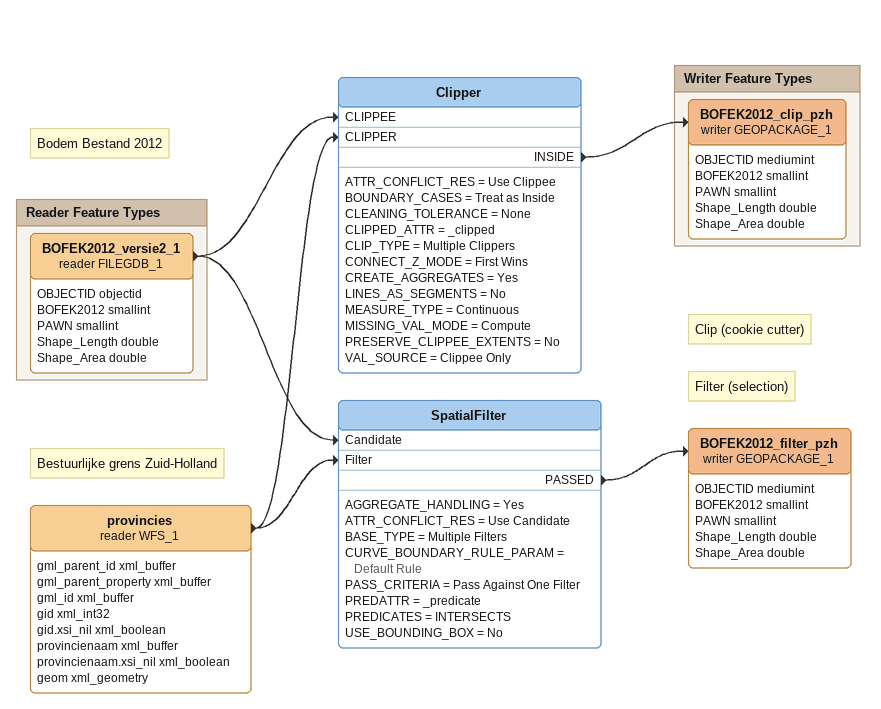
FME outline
Note: Bodem Bestand 2012
Note: Bestuurlijke grens Zuid-Holland
provincies (reader WFS_1)
    attributes: gml_parent_id xml_buffer, gml_parent_property xml_buffer, gml_id xml_buffer, gid xml_int32, gid.xsi_nil xml_boolean, provincienaam xml_buffer, provincienaam.xsi_nil xml_boolean, geom xml_geometry
    -> Clipper [CLIPPER]
    -> SpatialFilter [Filter]
Clipper
    ATTR_CONFLICT_RES = Use Clippee
    BOUNDARY_CASES = Treat as Inside
    CLEANING_TOLERANCE = None
    CLIPPED_ATTR = _clipped
    CLIP_TYPE = Multiple Clippers
    CONNECT_Z_MODE = First Wins
    CREATE_AGGREGATES = Yes
    LINES_AS_SEGMENTS = No
    MEASURE_TYPE = Continuous
    MISSING_VAL_MODE = Compute
    PRESERVE_CLIPPEE_EXTENTS = No
    VAL_SOURCE = Clippee Only
    INSIDE -> BOFEK2012_clip_pzh (writer GEOPACKAGE_1)
SpatialFilter
    AGGREGATE_HANDLING = Yes
    ATTR_CONFLICT_RES = Use Candidate
    BASE_TYPE = Multiple Filters
    CURVE_BOUNDARY_RULE_PARAM = Default Rule
    PASS_CRITERIA = Pass Against One Filter
    PREDATTR = _predicate
    PREDICATES = INTERSECTS
    USE_BOUNDING_BOX = No
    PASSED -> BOFEK2012_filter_pzh (writer GEOPACKAGE_1)
Note: Clip (cookie cutter)
Note: Filter (selection)
BOFEK2012_filter_pzh (writer GEOPACKAGE_1)
    attributes: OBJECTID mediumint, BOFEK2012 smallint, PAWN smallint, Shape_Length double, Shape_Area double

Bookmark: Reader Feature Types
BOFEK2012_versie2_1 (reader FILEGDB_1)
    attributes: OBJECTID objectid, BOFEK2012 smallint, PAWN smallint, Shape_Length double, Shape_Area double
    -> Clipper [CLIPPEE]
    -> SpatialFilter [Candidate]

Bookmark: Writer Feature Types
BOFEK2012_clip_pzh (writer GEOPACKAGE_1)
    attributes: OBJECTID mediumint, BOFEK2012 smallint, PAWN smallint, Shape_Length double, Shape_Area double
